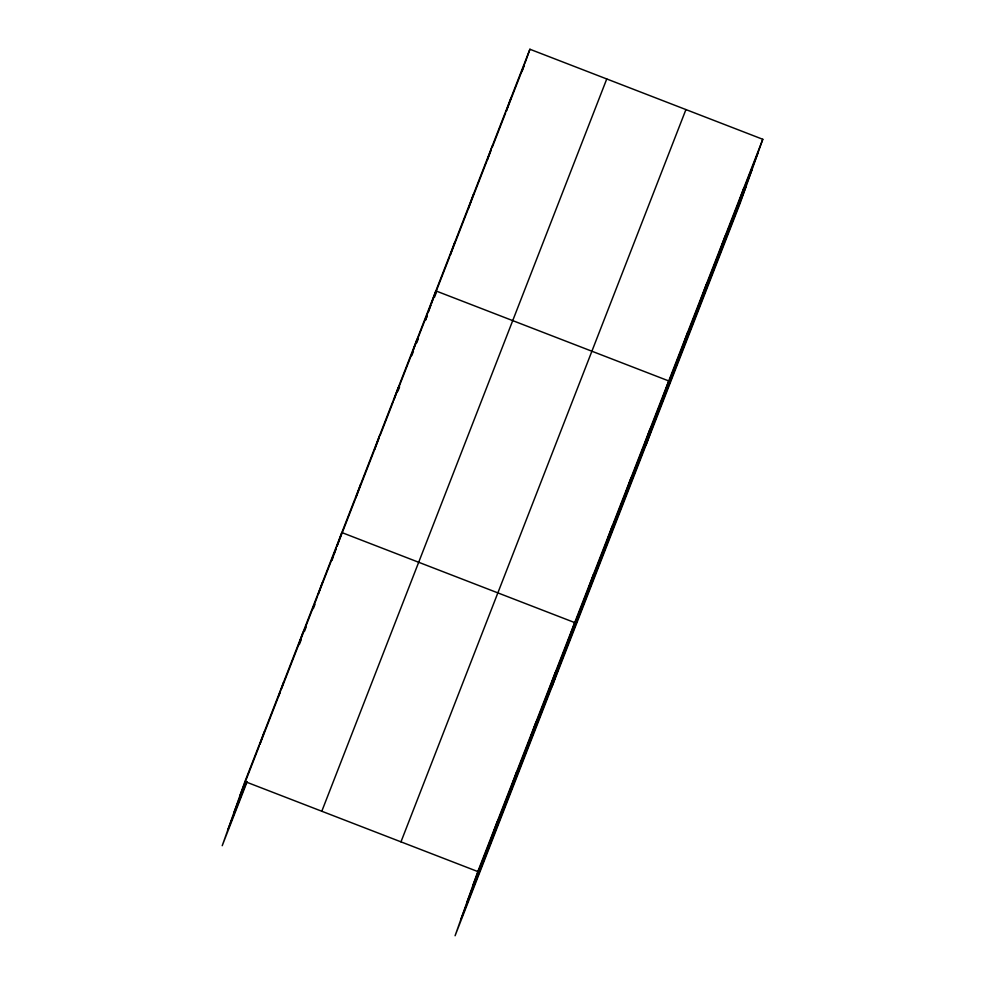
<?xml version="1.0" encoding="UTF-8"?>
<svg xmlns="http://www.w3.org/2000/svg" width="985" height="985" viewBox="0 0 985 985"><rect width="100%" height="100%" fill="white"/><g stroke="black" fill="none" stroke-linecap="round" stroke-linejoin="round"><path stroke-width="1.48" d="M762.784 139.291L477.811 871.565L455.082 935.75L740.055 203.464L762.784 139.291L529.918 49.25L244.945 781.536L222.216 845.709L247.136 781.696M259.855 744.377L264.325 731.732M278.73 695.989L283.705 681.94M298.11 646.185L303.084 632.148M322.464 582.357L317.983 594.989L336.304 548.017M331.982 560.391L333.447 556.254M333.94 554.875L336.377 547.98M360.645 484.226L355.671 498.275L373.931 451.364M379.447 435.899L374.472 449.936L378.905 438.571M398.26 387.561L393.778 400.206L412.099 353.283M417.061 339.234L412.592 351.879L430.901 304.944L428.463 311.839M426.998 315.976L425.532 320.113L427.256 315.803M450.207 255.213L454.676 242.569M468.515 208.291L473.489 194.242M487.329 159.952L492.303 145.915M511.104 97.577L506.13 111.625L524.389 64.715M522.013 71.56L524.451 64.678M524.943 63.299L529.918 49.25M492.217 835.822L497.191 821.773M511.597 786.018L516.571 771.981M530.977 736.226L535.951 722.19M550.356 686.434L555.331 672.386M551.969 686.779L574.698 622.594L341.832 532.553L336.858 546.601L355.117 499.69M588.538 588.304L593.512 574.267M607.339 539.977L612.313 525.928M626.152 491.65L631.126 477.602M644.966 443.312L649.928 429.275M646.012 445.121L668.741 380.936L435.875 290.907L431.393 303.54L449.714 256.617M682.58 346.658L687.542 332.61M701.382 298.32L706.356 284.283M720.195 249.993L725.169 235.944M738.996 201.666L743.971 187.618M239.971 795.572L259.35 745.78M259.905 744.352L280.393 691.716M281.501 688.872L317.49 596.393M380.013 435.727L393.286 401.609M450.268 255.189L491.195 150.003M492.303 147.159L505.576 113.041M234.122 812.12L245.745 782.238M299.452 644.239L301.102 639.967M304.427 631.434L306.089 627.162M313.292 608.668L314.954 604.408M397.94 391.144L399.602 386.883M411.767 355.61L413.429 351.337M416.741 342.817L418.403 338.544M434.447 297.322L436.109 293.062M228.077 829.173L246.349 782.213M321.8 811.246L606.76 78.96M400.969 841.855L685.929 109.581M472.837 885.613L757.81 153.328M466.988 902.162L751.949 169.876M460.943 919.202L745.916 186.928M244.945 781.536L477.811 871.565"/></g></svg>
